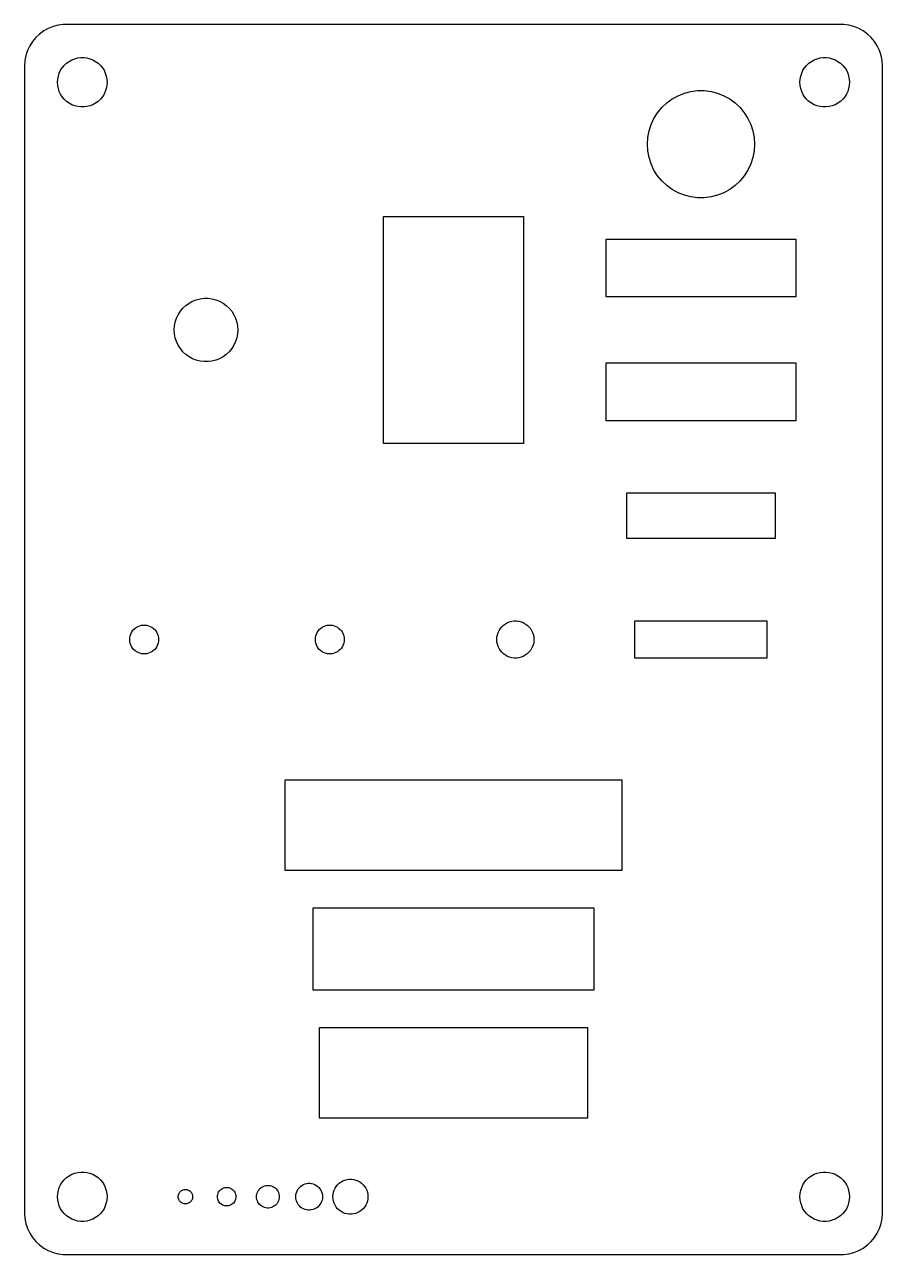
# Model space of a CAD drawing. Header units: metres. Extents: x -52 to 52, y -74 to 3413.
# Drawn here: x -52 to 52, y 2151.5 to 2300.5 of the extents above; entities that cross this region are included whole.
import ezdxf

# ---------------------------------------------------------------- set-up
doc = ezdxf.new("R2010")
doc.units = ezdxf.units.M

msp = doc.modelspace()

# ---------------------------------------------------------------- linework, layer by layer
for p, q in [((-48.5451, 2300.26), (-49.1289, 2300.02)), ((-47.9369, 2300.41), (-48.5451, 2300.26)), ((-47.3139, 2300.49), (-47.9369, 2300.41)), ((47.3139, 2300.49), (-47.3139, 2300.49)), ((47.9369, 2300.41), (47.3139, 2300.49)), ((48.5451, 2300.26), (47.9369, 2300.41)), ((49.1289, 2300.02), (48.5451, 2300.26)), ((-50.6448, 2298.92), (-51.0451, 2298.44)), ((-50.1871, 2299.35), (-50.6448, 2298.92)), ((-49.6791, 2299.72), (-50.1871, 2299.35)), ((-49.1289, 2300.02), (-49.6791, 2299.72)), ((49.6791, 2299.72), (49.1289, 2300.02)), ((50.1871, 2299.35), (49.6791, 2299.72)), ((50.6448, 2298.92), (50.1871, 2299.35)), ((51.0451, 2298.44), (50.6448, 2298.92)), ((-51.6489, 2297.34), (-51.8429, 2296.74)), ((-51.3815, 2297.91), (-51.6489, 2297.34)), ((-51.0451, 2298.44), (-51.3815, 2297.91)), ((51.3815, 2297.91), (51.0451, 2298.44)), ((51.6489, 2297.34), (51.3815, 2297.91)), ((51.8429, 2296.74), (51.6489, 2297.34)), ((-51.9606, 2296.13), (-52, 2295.5)), ((-51.8429, 2296.74), (-51.9606, 2296.13)), ((-47.1869, 2295.55), (-46.9123, 2295.81)), ((-46.9123, 2295.81), (-46.6075, 2296.03)), ((-46.6075, 2296.03), (-46.2773, 2296.21)), ((-46.2773, 2296.21), (-45.927, 2296.35)), ((-45.927, 2296.35), (-45.5621, 2296.45)), ((-45.5621, 2296.45), (-45.1884, 2296.49)), ((-45.1884, 2296.49), (-44.8116, 2296.49)), ((-44.8116, 2296.49), (-44.4379, 2296.45)), ((-44.4379, 2296.45), (-44.0729, 2296.35)), ((-44.0729, 2296.35), (-43.7227, 2296.21)), ((-43.7227, 2296.21), (-43.3925, 2296.03)), ((-43.3925, 2296.03), (-43.0877, 2295.81)), ((-43.0877, 2295.81), (-42.8131, 2295.55)), ((42.8131, 2295.55), (43.0877, 2295.81)), ((43.0877, 2295.81), (43.3925, 2296.03)), ((43.3925, 2296.03), (43.7227, 2296.21)), ((43.7227, 2296.21), (44.0729, 2296.35)), ((44.0729, 2296.35), (44.4379, 2296.45)), ((44.4379, 2296.45), (44.8116, 2296.49)), ((44.8116, 2296.49), (45.1884, 2296.49)), ((45.1884, 2296.49), (45.5621, 2296.45)), ((45.5621, 2296.45), (45.927, 2296.35)), ((45.927, 2296.35), (46.2773, 2296.21)), ((46.2773, 2296.21), (46.6075, 2296.03)), ((46.6075, 2296.03), (46.9123, 2295.81)), ((46.9123, 2295.81), (47.1869, 2295.55)), ((51.9606, 2296.13), (51.8429, 2296.74)), ((52, 2295.5), (51.9606, 2296.13)), ((-52, 2295.5), (-52, 2156.5)), ((-47.9057, 2294.25), (-47.7893, 2294.6)), ((-47.7893, 2294.6), (-47.6289, 2294.95)), ((-47.6289, 2294.95), (-47.427, 2295.26)), ((-47.427, 2295.26), (-47.1869, 2295.55)), ((-42.8131, 2295.55), (-42.5729, 2295.26)), ((-42.5729, 2295.26), (-42.3711, 2294.95)), ((-42.3711, 2294.95), (-42.2107, 2294.6)), ((-42.2107, 2294.6), (-42.0942, 2294.25)), ((42.0942, 2294.25), (42.2107, 2294.6)), ((42.2107, 2294.6), (42.3711, 2294.95)), ((42.3711, 2294.95), (42.5729, 2295.26)), ((42.5729, 2295.26), (42.8131, 2295.55)), ((47.1869, 2295.55), (47.427, 2295.26)), ((47.427, 2295.26), (47.6289, 2294.95)), ((47.6289, 2294.95), (47.7893, 2294.6)), ((47.7893, 2294.6), (47.9057, 2294.25)), ((52, 2156.5), (52, 2295.5)), ((-48, 2293.5), (-47.9763, 2293.88)), ((-47.9763, 2293.12), (-48, 2293.5)), ((-47.9763, 2293.88), (-47.9057, 2294.25)), ((-47.9057, 2292.75), (-47.9763, 2293.12)), ((-42.0942, 2294.25), (-42.0237, 2293.88)), ((-42.0237, 2293.12), (-42.0942, 2292.75)), ((-42.0237, 2293.88), (-42, 2293.5)), ((-42, 2293.5), (-42.0237, 2293.12)), ((42, 2293.5), (42.0237, 2293.88)), ((42.0237, 2293.12), (42, 2293.5)), ((42.0237, 2293.88), (42.0942, 2294.25)), ((42.0942, 2292.75), (42.0237, 2293.12)), ((47.9057, 2294.25), (47.9763, 2293.88)), ((47.9763, 2293.12), (47.9057, 2292.75)), ((47.9763, 2293.88), (48, 2293.5)), ((48, 2293.5), (47.9763, 2293.12)), ((-47.7893, 2292.4), (-47.9057, 2292.75)), ((-47.6289, 2292.05), (-47.7893, 2292.4)), ((-47.427, 2291.74), (-47.6289, 2292.05)), ((-47.1869, 2291.45), (-47.427, 2291.74)), ((-46.9123, 2291.19), (-47.1869, 2291.45)), ((-42.8131, 2291.45), (-43.0877, 2291.19)), ((-42.5729, 2291.74), (-42.8131, 2291.45)), ((-42.3711, 2292.05), (-42.5729, 2291.74)), ((-42.2107, 2292.4), (-42.3711, 2292.05)), ((-42.0942, 2292.75), (-42.2107, 2292.4)), ((25.8567, 2291.01), (26.5171, 2291.49)), ((26.5171, 2291.49), (27.2324, 2291.88)), ((27.2324, 2291.88), (27.9914, 2292.18)), ((27.9914, 2292.18), (28.782, 2292.38)), ((28.782, 2292.38), (29.5919, 2292.49)), ((29.5919, 2292.49), (30.4081, 2292.49)), ((30.4081, 2292.49), (31.218, 2292.38)), ((31.218, 2292.38), (32.0086, 2292.18)), ((32.0086, 2292.18), (32.7676, 2291.88)), ((32.7676, 2291.88), (33.4829, 2291.49)), ((33.4829, 2291.49), (34.1432, 2291.01)), ((42.2107, 2292.4), (42.0942, 2292.75)), ((42.3711, 2292.05), (42.2107, 2292.4)), ((42.5729, 2291.74), (42.3711, 2292.05)), ((42.8131, 2291.45), (42.5729, 2291.74)), ((43.0877, 2291.19), (42.8131, 2291.45)), ((47.1869, 2291.45), (46.9123, 2291.19)), ((47.427, 2291.74), (47.1869, 2291.45)), ((47.6289, 2292.05), (47.427, 2291.74)), ((47.7893, 2292.4), (47.6289, 2292.05)), ((47.9057, 2292.75), (47.7893, 2292.4)), ((-46.6075, 2290.97), (-46.9123, 2291.19)), ((-46.2773, 2290.79), (-46.6075, 2290.97)), ((-45.927, 2290.65), (-46.2773, 2290.79)), ((-45.5621, 2290.55), (-45.927, 2290.65)), ((-45.1884, 2290.51), (-45.5621, 2290.55)), ((-44.8116, 2290.51), (-45.1884, 2290.51)), ((-44.4379, 2290.55), (-44.8116, 2290.51)), ((-44.0729, 2290.65), (-44.4379, 2290.55)), ((-43.7227, 2290.79), (-44.0729, 2290.65)), ((-43.3925, 2290.97), (-43.7227, 2290.79)), ((-43.0877, 2291.19), (-43.3925, 2290.97)), ((24.7414, 2289.82), (25.2617, 2290.45)), ((25.2617, 2290.45), (25.8567, 2291.01)), ((34.1432, 2291.01), (34.7383, 2290.45)), ((34.7383, 2290.45), (35.2586, 2289.82)), ((43.3925, 2290.97), (43.0877, 2291.19)), ((43.7227, 2290.79), (43.3925, 2290.97)), ((44.0729, 2290.65), (43.7227, 2290.79)), ((44.4379, 2290.55), (44.0729, 2290.65)), ((44.8116, 2290.51), (44.4379, 2290.55)), ((45.1884, 2290.51), (44.8116, 2290.51)), ((45.5621, 2290.55), (45.1884, 2290.51)), ((45.927, 2290.65), (45.5621, 2290.55)), ((46.2773, 2290.79), (45.927, 2290.65)), ((46.6075, 2290.97), (46.2773, 2290.79)), ((46.9123, 2291.19), (46.6075, 2290.97)), ((23.7042, 2287.62), (23.9565, 2288.39)), ((23.9565, 2288.39), (24.304, 2289.13)), ((24.304, 2289.13), (24.7414, 2289.82)), ((35.2586, 2289.82), (35.696, 2289.13)), ((35.696, 2289.13), (36.0435, 2288.39)), ((36.0435, 2288.39), (36.2958, 2287.62)), ((23.5513, 2286.81), (23.7042, 2287.62)), ((36.2958, 2287.62), (36.4487, 2286.81)), ((23.5, 2286), (23.5513, 2286.81)), ((23.5513, 2285.19), (23.5, 2286)), ((36.4487, 2286.81), (36.5, 2286)), ((36.5, 2286), (36.4487, 2285.19)), ((23.7042, 2284.38), (23.5513, 2285.19)), ((23.9565, 2283.61), (23.7042, 2284.38)), ((36.2958, 2284.38), (36.0435, 2283.61)), ((36.4487, 2285.19), (36.2958, 2284.38)), ((24.304, 2282.87), (23.9565, 2283.61)), ((24.7414, 2282.18), (24.304, 2282.87)), ((35.696, 2282.87), (35.2586, 2282.18)), ((36.0435, 2283.61), (35.696, 2282.87)), ((25.2617, 2281.55), (24.7414, 2282.18)), ((25.8567, 2280.99), (25.2617, 2281.55)), ((26.5171, 2280.51), (25.8567, 2280.99)), ((34.1432, 2280.99), (33.4829, 2280.51)), ((34.7383, 2281.55), (34.1432, 2280.99)), ((35.2586, 2282.18), (34.7383, 2281.55)), ((27.2324, 2280.12), (26.5171, 2280.51)), ((27.9914, 2279.82), (27.2324, 2280.12)), ((28.782, 2279.62), (27.9914, 2279.82)), ((29.5919, 2279.51), (28.782, 2279.62)), ((30.4081, 2279.51), (29.5919, 2279.51)), ((31.218, 2279.62), (30.4081, 2279.51)), ((32.0086, 2279.82), (31.218, 2279.62)), ((32.7676, 2280.12), (32.0086, 2279.82)), ((33.4829, 2280.51), (32.7676, 2280.12)), ((-8.5, 2249.75), (-8.5, 2277.25)), ((-8.5, 2277.25), (8.5, 2277.25)), ((8.5, 2277.25), (8.5, 2249.75)), ((18.5, 2267.5), (18.5, 2274.5)), ((18.5, 2274.5), (41.5, 2274.5)), ((41.5, 2274.5), (41.5, 2267.5)), ((41.5, 2267.5), (18.5, 2267.5)), ((-33.1147, 2265.76), (-32.8065, 2266.14)), ((-32.8065, 2266.14), (-32.4541, 2266.47)), ((-32.4541, 2266.47), (-32.0629, 2266.75)), ((-32.0629, 2266.75), (-31.6392, 2266.98)), ((-31.6392, 2266.98), (-31.1897, 2267.16)), ((-31.1897, 2267.16), (-30.7214, 2267.28)), ((-30.7214, 2267.28), (-30.2417, 2267.34)), ((-30.2417, 2267.34), (-29.7583, 2267.34)), ((-29.7583, 2267.34), (-29.2786, 2267.28)), ((-29.2786, 2267.28), (-28.8103, 2267.16)), ((-28.8103, 2267.16), (-28.3607, 2266.98)), ((-28.3607, 2266.98), (-27.9371, 2266.75)), ((-27.9371, 2266.75), (-27.5459, 2266.47)), ((-27.5459, 2266.47), (-27.1935, 2266.14)), ((-27.1935, 2266.14), (-26.8853, 2265.76)), ((-33.729, 2264.46), (-33.5796, 2264.92)), ((-33.5796, 2264.92), (-33.3738, 2265.35)), ((-33.3738, 2265.35), (-33.1147, 2265.76)), ((-26.8853, 2265.76), (-26.6262, 2265.35)), ((-26.6262, 2265.35), (-26.4203, 2264.92)), ((-26.4203, 2264.92), (-26.271, 2264.46)), ((-33.85, 2263.5), (-33.8196, 2263.98)), ((-33.8196, 2263.02), (-33.85, 2263.5)), ((-33.8196, 2263.98), (-33.729, 2264.46)), ((-33.729, 2262.54), (-33.8196, 2263.02)), ((-26.271, 2264.46), (-26.1804, 2263.98)), ((-26.1804, 2263.02), (-26.271, 2262.54)), ((-26.1804, 2263.98), (-26.15, 2263.5)), ((-26.15, 2263.5), (-26.1804, 2263.02)), ((-33.5796, 2262.08), (-33.729, 2262.54)), ((-33.3738, 2261.65), (-33.5796, 2262.08)), ((-33.1147, 2261.24), (-33.3738, 2261.65)), ((-26.6262, 2261.65), (-26.8853, 2261.24)), ((-26.4203, 2262.08), (-26.6262, 2261.65)), ((-26.271, 2262.54), (-26.4203, 2262.08)), ((-32.8065, 2260.86), (-33.1147, 2261.24)), ((-32.4541, 2260.53), (-32.8065, 2260.86)), ((-32.0629, 2260.25), (-32.4541, 2260.53)), ((-31.6392, 2260.02), (-32.0629, 2260.25)), ((-27.9371, 2260.25), (-28.3607, 2260.02)), ((-27.5459, 2260.53), (-27.9371, 2260.25)), ((-27.1935, 2260.86), (-27.5459, 2260.53)), ((-26.8853, 2261.24), (-27.1935, 2260.86)), ((-31.1897, 2259.84), (-31.6392, 2260.02)), ((-30.7214, 2259.72), (-31.1897, 2259.84)), ((-30.2417, 2259.66), (-30.7214, 2259.72)), ((-29.7583, 2259.66), (-30.2417, 2259.66)), ((-29.2786, 2259.72), (-29.7583, 2259.66)), ((-28.8103, 2259.84), (-29.2786, 2259.72)), ((-28.3607, 2260.02), (-28.8103, 2259.84)), ((18.5, 2252.5), (18.5, 2259.5)), ((18.5, 2259.5), (41.5, 2259.5)), ((41.5, 2259.5), (41.5, 2252.5)), ((41.5, 2252.5), (18.5, 2252.5)), ((8.5, 2249.75), (-8.5, 2249.75)), ((21, 2238.25), (21, 2243.75)), ((21, 2243.75), (39, 2243.75)), ((39, 2243.75), (39, 2238.25)), ((39, 2238.25), (21, 2238.25)), ((-38.7757, 2227.2), (-38.6155, 2227.35)), ((-38.6155, 2227.35), (-38.4377, 2227.48)), ((-38.4377, 2227.48), (-38.2451, 2227.58)), ((-38.2451, 2227.58), (-38.0408, 2227.66)), ((-38.0408, 2227.66), (-37.8279, 2227.72)), ((-37.8279, 2227.72), (-37.6099, 2227.75)), ((-37.6099, 2227.75), (-37.3901, 2227.75)), ((-37.3901, 2227.75), (-37.1721, 2227.72)), ((-37.1721, 2227.72), (-36.9592, 2227.66)), ((-36.9592, 2227.66), (-36.7549, 2227.58)), ((-36.7549, 2227.58), (-36.5623, 2227.48)), ((-36.5623, 2227.48), (-36.3845, 2227.35)), ((-36.3845, 2227.35), (-36.2243, 2227.2)), ((-16.2757, 2227.2), (-16.1155, 2227.35)), ((-16.1155, 2227.35), (-15.9377, 2227.48)), ((-15.9377, 2227.48), (-15.7451, 2227.58)), ((-15.7451, 2227.58), (-15.5408, 2227.66)), ((-15.5408, 2227.66), (-15.3279, 2227.72)), ((-15.3279, 2227.72), (-15.1099, 2227.75)), ((-15.1099, 2227.75), (-14.8901, 2227.75)), ((-14.8901, 2227.75), (-14.6721, 2227.72)), ((-14.6721, 2227.72), (-14.4592, 2227.66)), ((-14.4592, 2227.66), (-14.2549, 2227.58)), ((-14.2549, 2227.58), (-14.0623, 2227.48)), ((-14.0623, 2227.48), (-13.8845, 2227.35)), ((-13.8845, 2227.35), (-13.7243, 2227.2)), ((5.52831, 2227.08), (5.6797, 2227.32)), ((5.6797, 2227.32), (5.85982, 2227.54)), ((5.85982, 2227.54), (6.0658, 2227.73)), ((6.0658, 2227.73), (6.29439, 2227.9)), ((6.29439, 2227.9), (6.54199, 2228.04)), ((6.54199, 2228.04), (6.8047, 2228.14)), ((6.8047, 2228.14), (7.07838, 2228.21)), ((7.07838, 2228.21), (7.35872, 2228.25)), ((7.35872, 2228.25), (7.64127, 2228.25)), ((7.64127, 2228.25), (7.9216, 2228.21)), ((7.9216, 2228.21), (8.19528, 2228.14)), ((8.19528, 2228.14), (8.45799, 2228.04)), ((8.45799, 2228.04), (8.7056, 2227.9)), ((8.7056, 2227.9), (8.93419, 2227.73)), ((8.93419, 2227.73), (9.14017, 2227.54)), ((9.14017, 2227.54), (9.32028, 2227.32)), ((9.32028, 2227.32), (9.47168, 2227.08)), ((22, 2223.75), (22, 2228.25)), ((22, 2228.25), (38, 2228.25)), ((38, 2228.25), (38, 2223.75)), ((-39.25, 2226), (-39.2362, 2226.22)), ((-39.2362, 2225.78), (-39.25, 2226)), ((-39.2362, 2226.22), (-39.195, 2226.44)), ((-39.195, 2225.56), (-39.2362, 2225.78)), ((-39.195, 2226.44), (-39.1271, 2226.64)), ((-39.1271, 2226.64), (-39.0335, 2226.84)), ((-39.0335, 2226.84), (-38.9158, 2227.03)), ((-38.9158, 2227.03), (-38.7757, 2227.2)), ((-36.2243, 2227.2), (-36.0842, 2227.03)), ((-36.0842, 2227.03), (-35.9665, 2226.84)), ((-35.9665, 2226.84), (-35.8729, 2226.64)), ((-35.8729, 2226.64), (-35.805, 2226.44)), ((-35.805, 2226.44), (-35.7638, 2226.22)), ((-35.7638, 2225.78), (-35.805, 2225.56)), ((-35.7638, 2226.22), (-35.75, 2226)), ((-35.75, 2226), (-35.7638, 2225.78)), ((-16.75, 2226), (-16.7362, 2226.22)), ((-16.7362, 2225.78), (-16.75, 2226)), ((-16.7362, 2226.22), (-16.695, 2226.44)), ((-16.695, 2225.56), (-16.7362, 2225.78)), ((-16.695, 2226.44), (-16.6271, 2226.64)), ((-16.6271, 2226.64), (-16.5335, 2226.84)), ((-16.5335, 2226.84), (-16.4158, 2227.03)), ((-16.4158, 2227.03), (-16.2757, 2227.2)), ((-13.7243, 2227.2), (-13.5842, 2227.03)), ((-13.5842, 2227.03), (-13.4665, 2226.84)), ((-13.4665, 2226.84), (-13.3729, 2226.64)), ((-13.3729, 2226.64), (-13.305, 2226.44)), ((-13.305, 2226.44), (-13.2638, 2226.22)), ((-13.2638, 2225.78), (-13.305, 2225.56)), ((-13.2638, 2226.22), (-13.25, 2226)), ((-13.25, 2226), (-13.2638, 2225.78)), ((5.25, 2226), (5.26773, 2226.28)), ((5.26773, 2225.72), (5.25, 2226)), ((5.26773, 2226.28), (5.32068, 2226.56)), ((5.32068, 2226.56), (5.40799, 2226.83)), ((5.40799, 2226.83), (5.52831, 2227.08)), ((9.47168, 2227.08), (9.592, 2226.83)), ((9.592, 2226.83), (9.67931, 2226.56)), ((9.67931, 2226.56), (9.73225, 2226.28)), ((9.73225, 2226.28), (9.75, 2226)), ((9.75, 2226), (9.73225, 2225.72)), ((-39.1271, 2225.36), (-39.195, 2225.56)), ((-39.0335, 2225.16), (-39.1271, 2225.36)), ((-38.9158, 2224.97), (-39.0335, 2225.16)), ((-38.7757, 2224.8), (-38.9158, 2224.97)), ((-38.6155, 2224.65), (-38.7757, 2224.8)), ((-38.4377, 2224.52), (-38.6155, 2224.65)), ((-38.2451, 2224.42), (-38.4377, 2224.52)), ((-38.0408, 2224.34), (-38.2451, 2224.42)), ((-37.8279, 2224.28), (-38.0408, 2224.34)), ((-37.6099, 2224.25), (-37.8279, 2224.28)), ((-37.1721, 2224.28), (-37.3901, 2224.25)), ((-36.9592, 2224.34), (-37.1721, 2224.28)), ((-36.7549, 2224.42), (-36.9592, 2224.34)), ((-36.5623, 2224.52), (-36.7549, 2224.42)), ((-36.3845, 2224.65), (-36.5623, 2224.52)), ((-36.2243, 2224.8), (-36.3845, 2224.65)), ((-36.0842, 2224.97), (-36.2243, 2224.8)), ((-35.9665, 2225.16), (-36.0842, 2224.97)), ((-35.8729, 2225.36), (-35.9665, 2225.16)), ((-35.805, 2225.56), (-35.8729, 2225.36)), ((-16.6271, 2225.36), (-16.695, 2225.56)), ((-16.5335, 2225.16), (-16.6271, 2225.36)), ((-16.4158, 2224.97), (-16.5335, 2225.16)), ((-16.2757, 2224.8), (-16.4158, 2224.97)), ((-16.1155, 2224.65), (-16.2757, 2224.8)), ((-15.9377, 2224.52), (-16.1155, 2224.65)), ((-15.7451, 2224.42), (-15.9377, 2224.52)), ((-15.5408, 2224.34), (-15.7451, 2224.42)), ((-15.3279, 2224.28), (-15.5408, 2224.34)), ((-15.1099, 2224.25), (-15.3279, 2224.28)), ((-14.6721, 2224.28), (-14.8901, 2224.25)), ((-14.4592, 2224.34), (-14.6721, 2224.28)), ((-14.2549, 2224.42), (-14.4592, 2224.34)), ((-14.0623, 2224.52), (-14.2549, 2224.42)), ((-13.8845, 2224.65), (-14.0623, 2224.52)), ((-13.7243, 2224.8), (-13.8845, 2224.65)), ((-13.5842, 2224.97), (-13.7243, 2224.8)), ((-13.4665, 2225.16), (-13.5842, 2224.97)), ((-13.3729, 2225.36), (-13.4665, 2225.16)), ((-13.305, 2225.56), (-13.3729, 2225.36)), ((5.32068, 2225.44), (5.26773, 2225.72)), ((5.40799, 2225.17), (5.32068, 2225.44)), ((5.52831, 2224.92), (5.40799, 2225.17)), ((5.6797, 2224.68), (5.52831, 2224.92)), ((5.85982, 2224.46), (5.6797, 2224.68)), ((6.0658, 2224.27), (5.85982, 2224.46)), ((9.14017, 2224.46), (8.93419, 2224.27)), ((9.32028, 2224.68), (9.14017, 2224.46)), ((9.47168, 2224.92), (9.32028, 2224.68)), ((9.592, 2225.17), (9.47168, 2224.92)), ((9.67931, 2225.44), (9.592, 2225.17)), ((9.73225, 2225.72), (9.67931, 2225.44)), ((-37.3901, 2224.25), (-37.6099, 2224.25)), ((-14.8901, 2224.25), (-15.1099, 2224.25)), ((6.29439, 2224.1), (6.0658, 2224.27)), ((6.54199, 2223.96), (6.29439, 2224.1)), ((6.8047, 2223.86), (6.54199, 2223.96)), ((7.07838, 2223.79), (6.8047, 2223.86)), ((7.35872, 2223.75), (7.07838, 2223.79)), ((7.64127, 2223.75), (7.35872, 2223.75)), ((7.9216, 2223.79), (7.64127, 2223.75)), ((8.19528, 2223.86), (7.9216, 2223.79)), ((8.45799, 2223.96), (8.19528, 2223.86)), ((8.7056, 2224.1), (8.45799, 2223.96)), ((8.93419, 2224.27), (8.7056, 2224.1)), ((38, 2223.75), (22, 2223.75)), ((-20.4222, 2198), (-20.4222, 2209)), ((-20.4222, 2209), (20.4222, 2209)), ((20.4222, 2209), (20.4222, 2198)), ((20.4222, 2198), (-20.4222, 2198)), ((-17, 2183.5), (-17, 2193.5)), ((-17, 2193.5), (17, 2193.5)), ((17, 2193.5), (17, 2183.5)), ((17, 2183.5), (-17, 2183.5)), ((-16.23, 2168), (-16.23, 2179)), ((-16.23, 2179), (16.23, 2179)), ((16.23, 2179), (16.23, 2168)), ((16.23, 2168), (-16.23, 2168)), ((-47.6289, 2159.95), (-47.427, 2160.26)), ((-47.427, 2160.26), (-47.1869, 2160.55)), ((-47.1869, 2160.55), (-46.9123, 2160.81)), ((-46.9123, 2160.81), (-46.6075, 2161.03)), ((-46.6075, 2161.03), (-46.2773, 2161.21)), ((-46.2773, 2161.21), (-45.927, 2161.35)), ((-45.927, 2161.35), (-45.5621, 2161.45)), ((-45.5621, 2161.45), (-45.1884, 2161.49)), ((-45.1884, 2161.49), (-44.8116, 2161.49)), ((-44.8116, 2161.49), (-44.4379, 2161.45)), ((-44.4379, 2161.45), (-44.0729, 2161.35)), ((-44.0729, 2161.35), (-43.7227, 2161.21)), ((-43.7227, 2161.21), (-43.3925, 2161.03)), ((-43.3925, 2161.03), (-43.0877, 2160.81)), ((-43.0877, 2160.81), (-42.8131, 2160.55)), ((-42.8131, 2160.55), (-42.5729, 2160.26)), ((-42.5729, 2160.26), (-42.3711, 2159.95)), ((-13.8545, 2160.14), (-13.6386, 2160.29)), ((-13.6386, 2160.29), (-13.4048, 2160.42)), ((-13.4048, 2160.42), (-13.1566, 2160.52)), ((-13.1566, 2160.52), (-12.8982, 2160.59)), ((-12.8982, 2160.59), (-12.6334, 2160.62)), ((-12.6334, 2160.62), (-12.3666, 2160.62)), ((-12.3666, 2160.62), (-12.1018, 2160.59)), ((-12.1018, 2160.59), (-11.8433, 2160.52)), ((-11.8433, 2160.52), (-11.5952, 2160.42)), ((-11.5952, 2160.42), (-11.3614, 2160.29)), ((-11.3614, 2160.29), (-11.1455, 2160.14)), ((42.3711, 2159.95), (42.5729, 2160.26)), ((42.5729, 2160.26), (42.8131, 2160.55)), ((42.8131, 2160.55), (43.0877, 2160.81)), ((43.0877, 2160.81), (43.3925, 2161.03)), ((43.3925, 2161.03), (43.7227, 2161.21)), ((43.7227, 2161.21), (44.0729, 2161.35)), ((44.0729, 2161.35), (44.4379, 2161.45)), ((44.4379, 2161.45), (44.8116, 2161.49)), ((44.8116, 2161.49), (45.1884, 2161.49)), ((45.1884, 2161.49), (45.5621, 2161.45)), ((45.5621, 2161.45), (45.927, 2161.35)), ((45.927, 2161.35), (46.2773, 2161.21)), ((46.2773, 2161.21), (46.6075, 2161.03)), ((46.6075, 2161.03), (46.9123, 2160.81)), ((46.9123, 2160.81), (47.1869, 2160.55)), ((47.1869, 2160.55), (47.427, 2160.26)), ((47.427, 2160.26), (47.6289, 2159.95)), ((-48, 2158.5), (-47.9763, 2158.88)), ((-47.9763, 2158.88), (-47.9057, 2159.25)), ((-47.9057, 2159.25), (-47.7893, 2159.6)), ((-47.7893, 2159.6), (-47.6289, 2159.95)), ((-42.3711, 2159.95), (-42.2107, 2159.6)), ((-42.2107, 2159.6), (-42.0942, 2159.25)), ((-42.0942, 2159.25), (-42.0237, 2158.88)), ((-42.0237, 2158.88), (-42, 2158.5)), ((-33.3475, 2158.72), (-33.3136, 2158.82)), ((-33.3136, 2158.82), (-33.2668, 2158.92)), ((-33.2668, 2158.92), (-33.2079, 2159.01)), ((-33.2079, 2159.01), (-33.1378, 2159.1)), ((-33.1378, 2159.1), (-33.0577, 2159.17)), ((-33.0577, 2159.17), (-32.9688, 2159.24)), ((-32.9688, 2159.24), (-32.8726, 2159.29)), ((-32.8726, 2159.29), (-32.7704, 2159.33)), ((-32.7704, 2159.33), (-32.664, 2159.36)), ((-32.664, 2159.36), (-32.5549, 2159.37)), ((-32.5549, 2159.37), (-32.4451, 2159.37)), ((-32.4451, 2159.37), (-32.336, 2159.36)), ((-32.336, 2159.36), (-32.2296, 2159.33)), ((-32.2296, 2159.33), (-32.1274, 2159.29)), ((-32.1274, 2159.29), (-32.0311, 2159.24)), ((-32.0311, 2159.24), (-31.9422, 2159.17)), ((-31.9422, 2159.17), (-31.8622, 2159.1)), ((-31.8622, 2159.1), (-31.7921, 2159.01)), ((-31.7921, 2159.01), (-31.7332, 2158.92)), ((-31.7332, 2158.92), (-31.6864, 2158.82)), ((-31.6864, 2158.82), (-31.6525, 2158.72)), ((-28.6161, 2158.64), (-28.5896, 2158.78)), ((-28.5896, 2158.78), (-28.546, 2158.91)), ((-28.546, 2158.91), (-28.4858, 2159.04)), ((-28.4858, 2159.04), (-28.4101, 2159.16)), ((-28.4101, 2159.16), (-28.3201, 2159.27)), ((-28.3201, 2159.27), (-28.2171, 2159.37)), ((-28.2171, 2159.37), (-28.1028, 2159.45)), ((-28.1028, 2159.45), (-27.979, 2159.52)), ((-27.979, 2159.52), (-27.8476, 2159.57)), ((-27.8476, 2159.57), (-27.7108, 2159.61)), ((-27.7108, 2159.61), (-27.5706, 2159.62)), ((-27.5706, 2159.62), (-27.4294, 2159.62)), ((-27.4294, 2159.62), (-27.2892, 2159.61)), ((-27.2892, 2159.61), (-27.1523, 2159.57)), ((-27.1523, 2159.57), (-27.021, 2159.52)), ((-27.021, 2159.52), (-26.8972, 2159.45)), ((-26.8972, 2159.45), (-26.7829, 2159.37)), ((-26.7829, 2159.37), (-26.6799, 2159.27)), ((-26.6799, 2159.27), (-26.5898, 2159.16)), ((-26.5898, 2159.16), (-26.5141, 2159.04)), ((-26.5141, 2159.04), (-26.454, 2158.91)), ((-26.454, 2158.91), (-26.4103, 2158.78)), ((-26.4103, 2158.78), (-26.3839, 2158.64)), ((-23.8642, 2158.67), (-23.8318, 2158.84)), ((-23.8318, 2158.84), (-23.7784, 2159.01)), ((-23.7784, 2159.01), (-23.7049, 2159.16)), ((-23.7049, 2159.16), (-23.6124, 2159.31)), ((-23.6124, 2159.31), (-23.5023, 2159.44)), ((-23.5023, 2159.44), (-23.3764, 2159.56)), ((-23.3764, 2159.56), (-23.2368, 2159.66)), ((-23.2368, 2159.66), (-23.0854, 2159.74)), ((-23.0854, 2159.74), (-22.9249, 2159.81)), ((-22.9249, 2159.81), (-22.7576, 2159.85)), ((-22.7576, 2159.85), (-22.5863, 2159.87)), ((-22.5863, 2159.87), (-22.4137, 2159.87)), ((-22.4137, 2159.87), (-22.2423, 2159.85)), ((-22.2423, 2159.85), (-22.0751, 2159.81)), ((-22.0751, 2159.81), (-21.9146, 2159.74)), ((-21.9146, 2159.74), (-21.7632, 2159.66)), ((-21.7632, 2159.66), (-21.6235, 2159.56)), ((-21.6235, 2159.56), (-21.4977, 2159.44)), ((-21.4977, 2159.44), (-21.3876, 2159.31)), ((-21.3876, 2159.31), (-21.2951, 2159.16)), ((-21.2951, 2159.16), (-21.2216, 2159.01)), ((-21.2216, 2159.01), (-21.1682, 2158.84)), ((-21.1682, 2158.84), (-21.1358, 2158.67)), ((-19.1122, 2158.7), (-19.0739, 2158.9)), ((-19.0739, 2158.9), (-19.0109, 2159.1)), ((-19.0109, 2159.1), (-18.924, 2159.28)), ((-18.924, 2159.28), (-18.8147, 2159.46)), ((-18.8147, 2159.46), (-18.6846, 2159.61)), ((-18.6846, 2159.61), (-18.5358, 2159.75)), ((-18.5358, 2159.75), (-18.3707, 2159.87)), ((-18.3707, 2159.87), (-18.1919, 2159.97)), ((-18.1919, 2159.97), (-18.0022, 2160.05)), ((-18.0022, 2160.05), (-17.8045, 2160.1)), ((-17.8045, 2160.1), (-17.602, 2160.12)), ((-17.602, 2160.12), (-17.398, 2160.12)), ((-17.398, 2160.12), (-17.1955, 2160.1)), ((-17.1955, 2160.1), (-16.9978, 2160.05)), ((-16.9978, 2160.05), (-16.8081, 2159.97)), ((-16.8081, 2159.97), (-16.6293, 2159.87)), ((-16.6293, 2159.87), (-16.4642, 2159.75)), ((-16.4642, 2159.75), (-16.3154, 2159.61)), ((-16.3154, 2159.61), (-16.1853, 2159.46)), ((-16.1853, 2159.46), (-16.076, 2159.28)), ((-16.076, 2159.28), (-15.9891, 2159.1)), ((-15.9891, 2159.1), (-15.926, 2158.9)), ((-15.926, 2158.9), (-15.8878, 2158.7)), ((-14.625, 2158.5), (-14.6082, 2158.77)), ((-14.6082, 2158.77), (-14.5582, 2159.03)), ((-14.5582, 2159.03), (-14.4758, 2159.28)), ((-14.4758, 2159.28), (-14.3621, 2159.52)), ((-14.3621, 2159.52), (-14.2191, 2159.75)), ((-14.2191, 2159.75), (-14.0491, 2159.95)), ((-14.0491, 2159.95), (-13.8545, 2160.14)), ((-11.1455, 2160.14), (-10.9509, 2159.95)), ((-10.9509, 2159.95), (-10.7808, 2159.75)), ((-10.7808, 2159.75), (-10.6378, 2159.52)), ((-10.6378, 2159.52), (-10.5242, 2159.28)), ((-10.5242, 2159.28), (-10.4418, 2159.03)), ((-10.4418, 2159.03), (-10.3918, 2158.77)), ((-10.3918, 2158.77), (-10.375, 2158.5)), ((42, 2158.5), (42.0237, 2158.88)), ((42.0237, 2158.88), (42.0942, 2159.25)), ((42.0942, 2159.25), (42.2107, 2159.6)), ((42.2107, 2159.6), (42.3711, 2159.95)), ((47.6289, 2159.95), (47.7893, 2159.6)), ((47.7893, 2159.6), (47.9057, 2159.25)), ((47.9057, 2159.25), (47.9763, 2158.88)), ((47.9763, 2158.88), (48, 2158.5)), ((-47.9763, 2158.12), (-48, 2158.5)), ((-47.9057, 2157.75), (-47.9763, 2158.12)), ((-47.7893, 2157.4), (-47.9057, 2157.75)), ((-47.6289, 2157.05), (-47.7893, 2157.4)), ((-42.2107, 2157.4), (-42.3711, 2157.05)), ((-42.0942, 2157.75), (-42.2107, 2157.4)), ((-42.0237, 2158.12), (-42.0942, 2157.75)), ((-42, 2158.5), (-42.0237, 2158.12)), ((-33.375, 2158.5), (-33.3681, 2158.61)), ((-33.3681, 2158.39), (-33.375, 2158.5)), ((-33.3681, 2158.61), (-33.3475, 2158.72)), ((-33.3475, 2158.28), (-33.3681, 2158.39)), ((-33.3136, 2158.18), (-33.3475, 2158.28)), ((-33.2668, 2158.08), (-33.3136, 2158.18)), ((-33.2079, 2157.99), (-33.2668, 2158.08)), ((-33.1378, 2157.9), (-33.2079, 2157.99)), ((-33.0577, 2157.83), (-33.1378, 2157.9)), ((-32.9688, 2157.76), (-33.0577, 2157.83)), ((-32.8726, 2157.71), (-32.9688, 2157.76)), ((-32.7704, 2157.67), (-32.8726, 2157.71)), ((-32.664, 2157.64), (-32.7704, 2157.67)), ((-32.5549, 2157.63), (-32.664, 2157.64)), ((-32.4451, 2157.63), (-32.5549, 2157.63)), ((-32.336, 2157.64), (-32.4451, 2157.63)), ((-32.2296, 2157.67), (-32.336, 2157.64)), ((-32.1274, 2157.71), (-32.2296, 2157.67)), ((-32.0311, 2157.76), (-32.1274, 2157.71)), ((-31.9422, 2157.83), (-32.0311, 2157.76)), ((-31.8622, 2157.9), (-31.9422, 2157.83)), ((-31.7921, 2157.99), (-31.8622, 2157.9)), ((-31.7332, 2158.08), (-31.7921, 2157.99)), ((-31.6864, 2158.18), (-31.7332, 2158.08)), ((-31.6525, 2158.28), (-31.6864, 2158.18)), ((-31.6525, 2158.72), (-31.6319, 2158.61)), ((-31.6319, 2158.39), (-31.6525, 2158.28)), ((-31.6319, 2158.61), (-31.625, 2158.5)), ((-31.625, 2158.5), (-31.6319, 2158.39)), ((-28.625, 2158.5), (-28.6161, 2158.64)), ((-28.6161, 2158.36), (-28.625, 2158.5)), ((-28.5896, 2158.22), (-28.6161, 2158.36)), ((-28.546, 2158.09), (-28.5896, 2158.22)), ((-28.4858, 2157.96), (-28.546, 2158.09)), ((-28.4101, 2157.84), (-28.4858, 2157.96)), ((-28.3201, 2157.73), (-28.4101, 2157.84)), ((-28.2171, 2157.63), (-28.3201, 2157.73)), ((-28.1028, 2157.55), (-28.2171, 2157.63)), ((-27.979, 2157.48), (-28.1028, 2157.55)), ((-27.8476, 2157.43), (-27.979, 2157.48)), ((-27.7108, 2157.39), (-27.8476, 2157.43)), ((-27.5706, 2157.38), (-27.7108, 2157.39)), ((-27.4294, 2157.38), (-27.5706, 2157.38)), ((-27.2892, 2157.39), (-27.4294, 2157.38)), ((-27.1523, 2157.43), (-27.2892, 2157.39)), ((-27.021, 2157.48), (-27.1523, 2157.43)), ((-26.8972, 2157.55), (-27.021, 2157.48)), ((-26.7829, 2157.63), (-26.8972, 2157.55)), ((-26.6799, 2157.73), (-26.7829, 2157.63)), ((-26.5898, 2157.84), (-26.6799, 2157.73)), ((-26.5141, 2157.96), (-26.5898, 2157.84)), ((-26.454, 2158.09), (-26.5141, 2157.96)), ((-26.4103, 2158.22), (-26.454, 2158.09)), ((-26.3839, 2158.36), (-26.4103, 2158.22)), ((-26.3839, 2158.64), (-26.375, 2158.5)), ((-26.375, 2158.5), (-26.3839, 2158.36)), ((-23.875, 2158.5), (-23.8642, 2158.67)), ((-23.8642, 2158.33), (-23.875, 2158.5)), ((-23.8318, 2158.16), (-23.8642, 2158.33)), ((-23.7784, 2157.99), (-23.8318, 2158.16)), ((-23.7049, 2157.84), (-23.7784, 2157.99)), ((-23.6124, 2157.69), (-23.7049, 2157.84)), ((-23.5023, 2157.56), (-23.6124, 2157.69)), ((-23.3764, 2157.44), (-23.5023, 2157.56)), ((-23.2368, 2157.34), (-23.3764, 2157.44)), ((-23.0854, 2157.26), (-23.2368, 2157.34)), ((-22.9249, 2157.19), (-23.0854, 2157.26)), ((-21.9146, 2157.26), (-22.0751, 2157.19)), ((-21.7632, 2157.34), (-21.9146, 2157.26)), ((-21.6235, 2157.44), (-21.7632, 2157.34)), ((-21.4977, 2157.56), (-21.6235, 2157.44)), ((-21.3876, 2157.69), (-21.4977, 2157.56)), ((-21.2951, 2157.84), (-21.3876, 2157.69)), ((-21.2216, 2157.99), (-21.2951, 2157.84)), ((-21.1682, 2158.16), (-21.2216, 2157.99)), ((-21.1358, 2158.33), (-21.1682, 2158.16)), ((-21.1358, 2158.67), (-21.125, 2158.5)), ((-21.125, 2158.5), (-21.1358, 2158.33)), ((-19.125, 2158.5), (-19.1122, 2158.7)), ((-19.1122, 2158.3), (-19.125, 2158.5)), ((-19.0739, 2158.1), (-19.1122, 2158.3)), ((-19.0109, 2157.9), (-19.0739, 2158.1)), ((-18.924, 2157.72), (-19.0109, 2157.9)), ((-18.8147, 2157.54), (-18.924, 2157.72)), ((-18.6846, 2157.39), (-18.8147, 2157.54)), ((-18.5358, 2157.25), (-18.6846, 2157.39)), ((-18.3707, 2157.13), (-18.5358, 2157.25)), ((-16.4642, 2157.25), (-16.6293, 2157.13)), ((-16.3154, 2157.39), (-16.4642, 2157.25)), ((-16.1853, 2157.54), (-16.3154, 2157.39)), ((-16.076, 2157.72), (-16.1853, 2157.54)), ((-15.9891, 2157.9), (-16.076, 2157.72)), ((-15.926, 2158.1), (-15.9891, 2157.9)), ((-15.8878, 2158.3), (-15.926, 2158.1)), ((-15.8878, 2158.7), (-15.875, 2158.5)), ((-15.875, 2158.5), (-15.8878, 2158.3)), ((-14.6082, 2158.23), (-14.625, 2158.5)), ((-14.5582, 2157.97), (-14.6082, 2158.23)), ((-14.4758, 2157.72), (-14.5582, 2157.97)), ((-14.3621, 2157.48), (-14.4758, 2157.72)), ((-14.2191, 2157.25), (-14.3621, 2157.48)), ((-14.0491, 2157.05), (-14.2191, 2157.25)), ((-10.7808, 2157.25), (-10.9509, 2157.05)), ((-10.6378, 2157.48), (-10.7808, 2157.25)), ((-10.5242, 2157.72), (-10.6378, 2157.48)), ((-10.4418, 2157.97), (-10.5242, 2157.72)), ((-10.3918, 2158.23), (-10.4418, 2157.97)), ((-10.375, 2158.5), (-10.3918, 2158.23)), ((42.0237, 2158.12), (42, 2158.5)), ((42.0942, 2157.75), (42.0237, 2158.12)), ((42.2107, 2157.4), (42.0942, 2157.75)), ((42.3711, 2157.05), (42.2107, 2157.4)), ((47.7893, 2157.4), (47.6289, 2157.05)), ((47.9057, 2157.75), (47.7893, 2157.4)), ((47.9763, 2158.12), (47.9057, 2157.75)), ((48, 2158.5), (47.9763, 2158.12)), ((-52, 2156.5), (-51.9606, 2155.87)), ((-51.9606, 2155.87), (-51.8429, 2155.26)), ((-47.427, 2156.74), (-47.6289, 2157.05)), ((-47.1869, 2156.45), (-47.427, 2156.74)), ((-46.9123, 2156.19), (-47.1869, 2156.45)), ((-46.6075, 2155.97), (-46.9123, 2156.19)), ((-46.2773, 2155.79), (-46.6075, 2155.97)), ((-45.927, 2155.65), (-46.2773, 2155.79)), ((-43.7227, 2155.79), (-44.0729, 2155.65)), ((-43.3925, 2155.97), (-43.7227, 2155.79)), ((-43.0877, 2156.19), (-43.3925, 2155.97)), ((-42.8131, 2156.45), (-43.0877, 2156.19)), ((-42.5729, 2156.74), (-42.8131, 2156.45)), ((-42.3711, 2157.05), (-42.5729, 2156.74)), ((-22.7576, 2157.15), (-22.9249, 2157.19)), ((-22.5863, 2157.13), (-22.7576, 2157.15)), ((-22.4137, 2157.13), (-22.5863, 2157.13)), ((-22.2423, 2157.15), (-22.4137, 2157.13)), ((-22.0751, 2157.19), (-22.2423, 2157.15)), ((-18.1919, 2157.03), (-18.3707, 2157.13)), ((-18.0022, 2156.95), (-18.1919, 2157.03)), ((-17.8045, 2156.9), (-18.0022, 2156.95)), ((-17.602, 2156.88), (-17.8045, 2156.9)), ((-17.398, 2156.88), (-17.602, 2156.88)), ((-17.1955, 2156.9), (-17.398, 2156.88)), ((-16.9978, 2156.95), (-17.1955, 2156.9)), ((-16.8081, 2157.03), (-16.9978, 2156.95)), ((-16.6293, 2157.13), (-16.8081, 2157.03)), ((-13.8545, 2156.86), (-14.0491, 2157.05)), ((-13.6386, 2156.71), (-13.8545, 2156.86)), ((-13.4048, 2156.58), (-13.6386, 2156.71)), ((-13.1566, 2156.48), (-13.4048, 2156.58)), ((-12.8982, 2156.41), (-13.1566, 2156.48)), ((-12.6334, 2156.38), (-12.8982, 2156.41)), ((-12.3666, 2156.38), (-12.6334, 2156.38)), ((-12.1018, 2156.41), (-12.3666, 2156.38)), ((-11.8433, 2156.48), (-12.1018, 2156.41)), ((-11.5952, 2156.58), (-11.8433, 2156.48)), ((-11.3614, 2156.71), (-11.5952, 2156.58)), ((-11.1455, 2156.86), (-11.3614, 2156.71)), ((-10.9509, 2157.05), (-11.1455, 2156.86)), ((42.5729, 2156.74), (42.3711, 2157.05)), ((42.8131, 2156.45), (42.5729, 2156.74)), ((43.0877, 2156.19), (42.8131, 2156.45)), ((43.3925, 2155.97), (43.0877, 2156.19)), ((43.7227, 2155.79), (43.3925, 2155.97)), ((44.0729, 2155.65), (43.7227, 2155.79)), ((46.2773, 2155.79), (45.927, 2155.65)), ((46.6075, 2155.97), (46.2773, 2155.79)), ((46.9123, 2156.19), (46.6075, 2155.97)), ((47.1869, 2156.45), (46.9123, 2156.19)), ((47.427, 2156.74), (47.1869, 2156.45)), ((47.6289, 2157.05), (47.427, 2156.74)), ((51.8429, 2155.26), (51.9606, 2155.87)), ((51.9606, 2155.87), (52, 2156.5)), ((-51.8429, 2155.26), (-51.6489, 2154.66)), ((-51.6489, 2154.66), (-51.3815, 2154.09)), ((-45.5621, 2155.55), (-45.927, 2155.65)), ((-45.1884, 2155.51), (-45.5621, 2155.55)), ((-44.8116, 2155.51), (-45.1884, 2155.51)), ((-44.4379, 2155.55), (-44.8116, 2155.51)), ((-44.0729, 2155.65), (-44.4379, 2155.55)), ((44.4379, 2155.55), (44.0729, 2155.65)), ((44.8116, 2155.51), (44.4379, 2155.55)), ((45.1884, 2155.51), (44.8116, 2155.51)), ((45.5621, 2155.55), (45.1884, 2155.51)), ((45.927, 2155.65), (45.5621, 2155.55)), ((51.3815, 2154.09), (51.6489, 2154.66)), ((51.6489, 2154.66), (51.8429, 2155.26)), ((-51.3815, 2154.09), (-51.0451, 2153.56)), ((-51.0451, 2153.56), (-50.6448, 2153.08)), ((-50.6448, 2153.08), (-50.1871, 2152.65)), ((50.1871, 2152.65), (50.6448, 2153.08)), ((50.6448, 2153.08), (51.0451, 2153.56)), ((51.0451, 2153.56), (51.3815, 2154.09)), ((-50.1871, 2152.65), (-49.6791, 2152.28)), ((-49.6791, 2152.28), (-49.1289, 2151.98)), ((-49.1289, 2151.98), (-48.5451, 2151.74)), ((-48.5451, 2151.74), (-47.9369, 2151.59)), ((-47.9369, 2151.59), (-47.3139, 2151.51)), ((-47.3139, 2151.51), (47.3139, 2151.51)), ((47.3139, 2151.51), (47.9369, 2151.59)), ((47.9369, 2151.59), (48.5451, 2151.74)), ((48.5451, 2151.74), (49.1289, 2151.98)), ((49.1289, 2151.98), (49.6791, 2152.28)), ((49.6791, 2152.28), (50.1871, 2152.65))]:
    msp.add_line(p, q)

doc.saveas('drawing.dxf')
